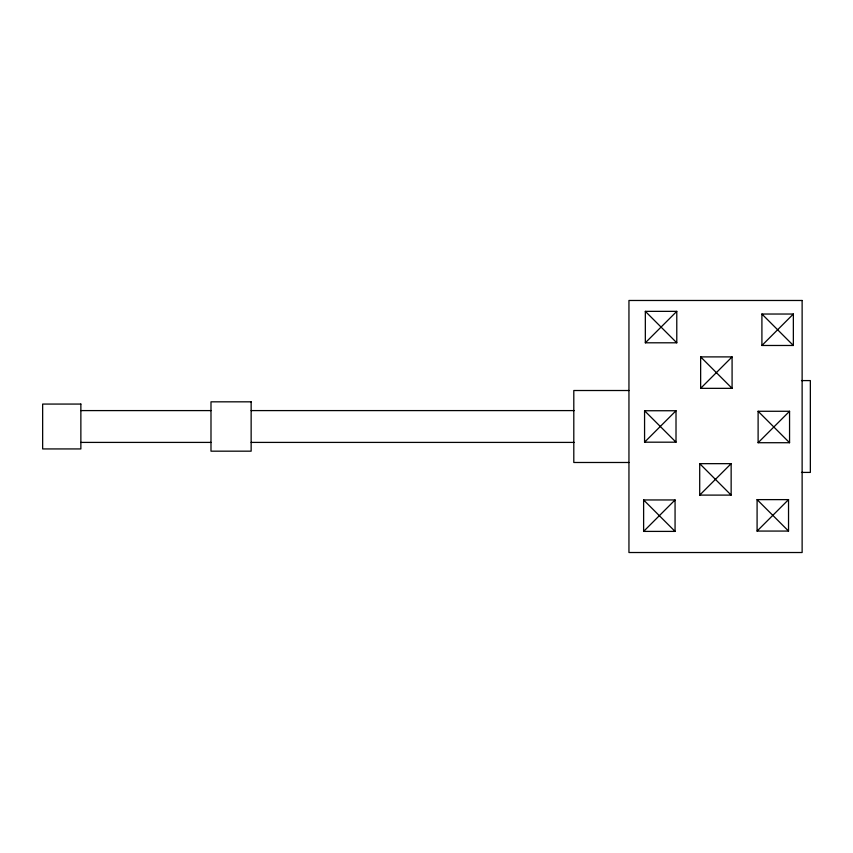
<?xml version="1.0" encoding="UTF-8"?>
<svg xmlns="http://www.w3.org/2000/svg" width="853" height="853" viewBox="0 0 853 853"><rect width="100%" height="100%" fill="white"/><g stroke="black" fill="none" stroke-linecap="round" stroke-linejoin="round"><path stroke-width="1.28" d="M645.337 342.799L676.781 311.356L676.781 342.799L645.337 342.799L645.337 311.356L676.781 311.356M644.569 442.185L676.013 410.741L644.569 410.741L644.569 442.185L676.013 442.185L676.013 410.741M700.644 388.339L732.087 356.895L732.087 388.339L700.644 388.339L700.644 356.895L732.087 356.895M761.91 345.476L793.354 314.032L793.354 345.476L761.91 345.476L761.91 314.032L793.354 314.032M643.62 531.398L675.064 499.954L643.62 499.954L643.62 531.398L675.064 531.398L675.064 499.954M699.705 495.103L731.149 463.659L731.149 495.103L699.705 495.103L699.705 463.659L731.149 463.659M758.114 442.718L789.558 411.274L789.558 442.718L758.114 442.718L758.114 411.274L789.558 411.274M757.091 531.067L788.535 499.623L757.091 499.623L757.091 531.067L788.535 531.067L788.535 499.623M801.457 380.587L810.35 380.587L810.35 472.413L801.457 472.413M628.949 390.514L573.802 390.514L573.802 462.486L628.949 462.486M80.864 410.592L210.99 410.592M251.145 410.592L574.176 410.592M80.864 442.408L210.99 442.408M251.145 442.408L574.176 442.408M761.91 314.032L793.354 345.476M758.114 411.274L789.558 442.718M700.644 356.895L732.087 388.339M645.337 311.356L676.781 342.799M757.091 499.623L788.535 531.067M699.705 463.659L731.149 495.103M644.569 410.741L676.013 442.185M643.62 499.954L675.064 531.398M802.129 300.48L628.949 300.48L628.949 552.52L802.129 552.52L802.129 300.48M251.145 401.827L210.99 401.827L210.99 451.173L251.145 451.173L251.145 401.827M80.864 404.066L42.65 404.066L42.65 448.934L80.864 448.934L80.864 404.066"/></g></svg>
